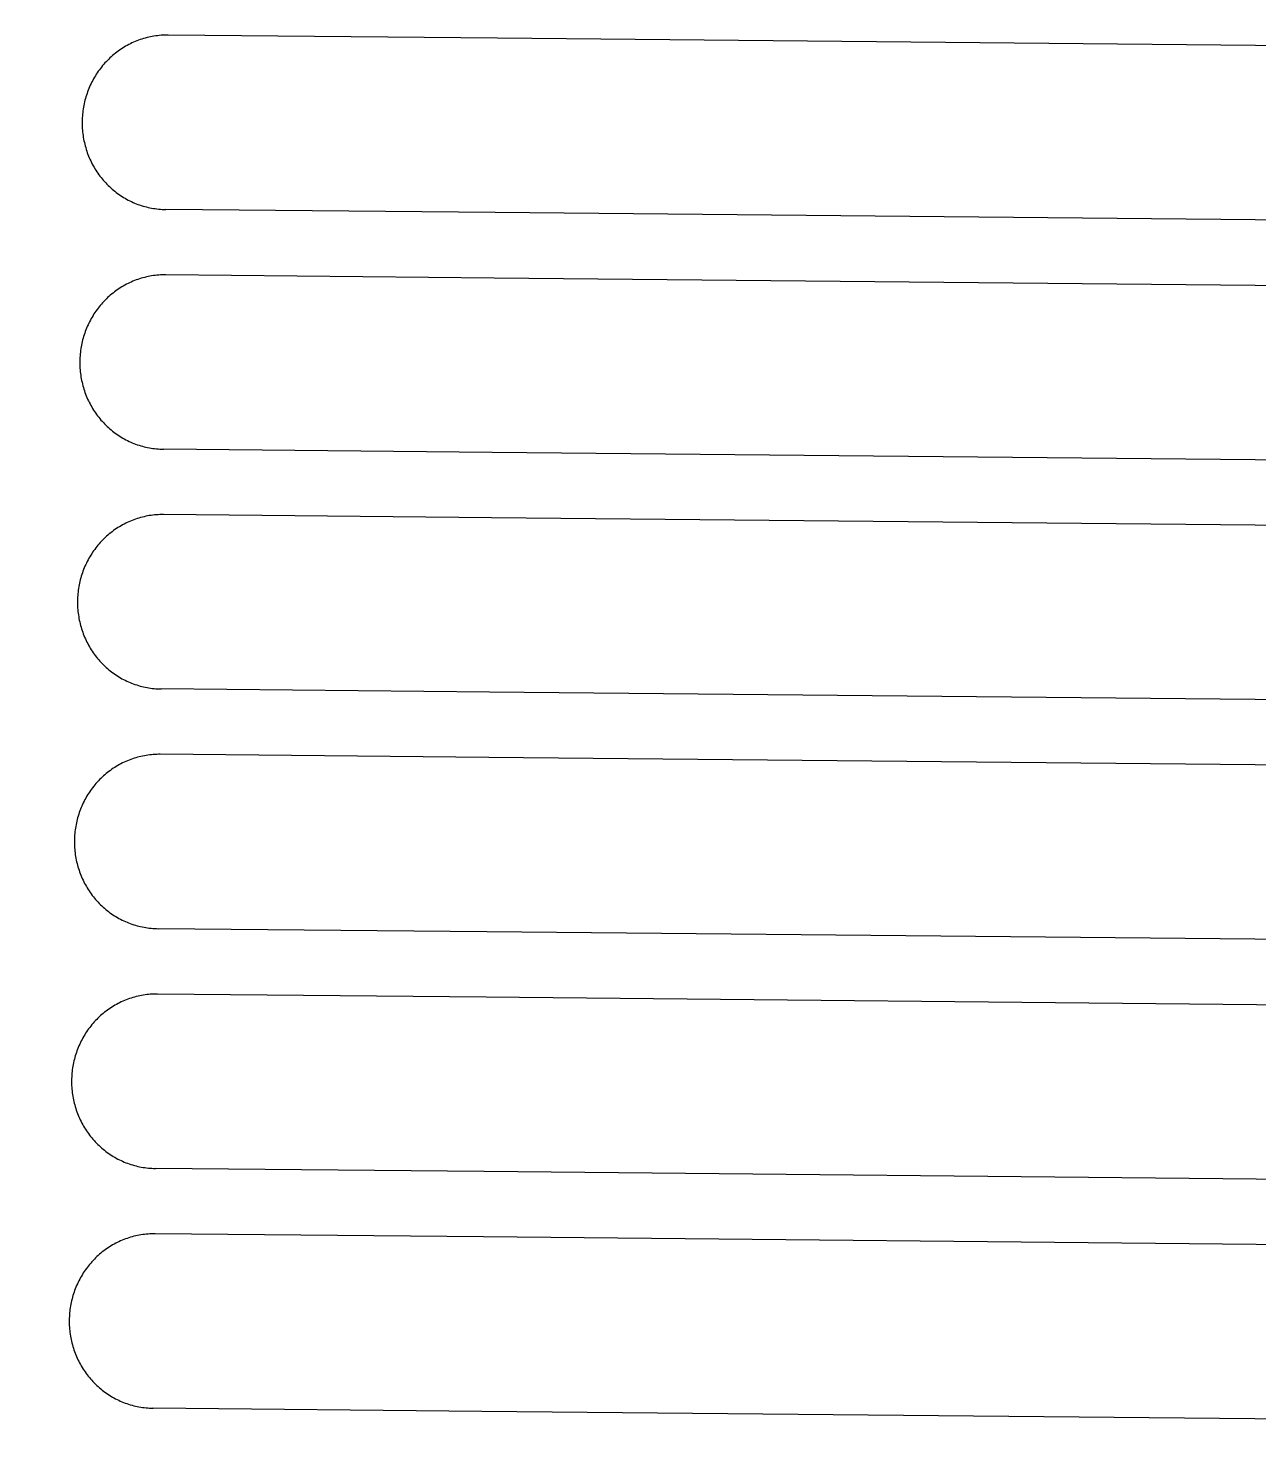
# Model space of a CAD drawing. Header units: metres. Extents: x -81 to 63023, y -186 to 109005.
# Drawn here: x 151.53 to 151.7466, y -76.3848 to -76.1347 of the extents above; entities that cross this region are included whole.
import ezdxf

# ---------------------------------------------------------------- set-up
doc = ezdxf.new("R2010")
doc.units = ezdxf.units.M
doc.layers.add('LIN010CO', color=2, linetype='Continuous')

# ---------------------------------------------------------------- blocks, each defined once
blk = doc.blocks.new('scavatrice posa tubi')
for p, q in [((-0.4978613252751529, 0.35713743371889), (-0.5582659710198641, 0.3577219867147505)), ((-0.3118329378776252, 0.3553371836896986), (-0.4978613252751529, 0.35713743371889)), ((-0.4982806458137929, 0.3251501719933003), (-0.5586968371644616, 0.3257348367478698)), ((-0.3121424978598952, 0.3233488600235432), (-0.4982806458137929, 0.3251501719933003)), ((-0.4984324178658426, 0.3131548771634698), (-0.5586916166357696, 0.3137380226980895)), ((-0.3122585830278695, 0.3113532199058682), (-0.4984324178658426, 0.3131548771634698)), ((-0.49882249860093, 0.2811673327814788), (-0.5591224827803671, 0.2817508727312088)), ((-0.3125681434758008, 0.2793648960068822), (-0.49882249860093, 0.2811673327814788)), ((-0.4989633266814053, 0.2691717820707709), (-0.559117263648659, 0.2697539087384939)), ((-0.3126842300407588, 0.2673691059462726), (-0.4989633266814053, 0.2691717820707709)), ((-0.4993292661383748, 0.237184003693983), (-0.5595481293275952, 0.2377667590044439)), ((-0.3129937900230289, 0.2353807820472866), (-0.4993292661383748, 0.237184003693983)), ((-0.4994631935842335, 0.22518868627958), (-0.5597025994211435, 0.22577164019458)), ((-0.3131098737940192, 0.2233852918725461), (-0.4994631935842335, 0.22518868627958)), ((-0.4998124893754721, 0.1932007470168173), (-0.5600982280448079, 0.193784149363637)), ((-0.3134194342419505, 0.1913969682063907), (-0.4998124893754721, 0.1932007470168173)), ((-0.4999405713751912, 0.1812050729058683), (-0.5602395059540868, 0.1817886030767113)), ((-0.3135355208069086, 0.1794011781457812), (-0.4999405713751912, 0.1812050729058683)), ((-0.500273372977972, 0.1492169741541147), (-0.5605992977507412, 0.1498007653281093)), ((-0.3138450807891786, 0.1474128542467952), (-0.500273372977972, 0.1492169741541147)), ((-0.5003954563289881, 0.1372213920112699), (-0.5607273783534765, 0.1378052411600947)), ((-0.3139611659571528, 0.1354172141291201), (-0.5003954563289881, 0.1372213920112699)), ((-0.5007114638574421, 0.1052331305108964), (-0.5610514832660556, 0.1058170581236482)), ((-0.3142707264050841, 0.1034288902301341), (-0.5007114638574421, 0.1052331305108964))]:
    blk.add_line(p, q)
for centre, radius, start, end in [((-0.5584131726063788, 0.3424478934612125), 0.01527436358040659, 104.1542419328809, 109.0488490314699), ((-0.5584015185013413, 0.3424056111834943), 0.01531821196613627, 99.2739960933149, 104.157836484446), ((-0.5584161756560206, 0.3424880777020007), 0.01523446144280937, 94.36168091615963, 99.26957455745563), ((-0.5584128643386066, 0.3424543468281627), 0.0152683464454793, 89.4487631869443, 94.36444546982342), ((-0.5581655353307724, 0.3420160177629441), 0.01577655039545956, 128.3533303845528, 133.095369004909), ((-0.5582923446781933, 0.3421783053781837), 0.01557059820220962, 123.5563555557645, 128.357955932522), ((-0.5582888955250382, 0.3421727020759135), 0.01557717437979838, 118.7532477967981, 123.5555354315973), ((-0.5583636341616511, 0.342310355277732), 0.01542054147600209, 113.9074899742595, 118.7558229887553), ((-0.5583669790066779, 0.3423187544103712), 0.01541150754380666, 109.0544868076613, 113.9087759336137), ((-0.5580295100808144, 0.3418860526289791), 0.0159646014073034, 137.816304769076, 142.5006136561336), ((-0.5581389502622187, 0.3419901153538376), 0.01581362824722213, 133.1015857180245, 137.82942104079), ((-0.5577595080249012, 0.3417165705468506), 0.01628351439761035, 151.7913355606643, 156.3842378405085), ((-0.5578229781240225, 0.3417490082792938), 0.01621224987993748, 147.1739565352087, 151.7863315214035), ((-0.5579811721108854, 0.3418549341149628), 0.01602189515779814, 142.5175571385126, 147.1856008038621), ((-0.5576009224168956, 0.3416637775953859), 0.01645061081989331, 160.9831953449392, 165.528675571275), ((-0.5577772171236575, 0.341723968507722), 0.01626432468566242, 156.3831250347768, 160.981296407411), ((-0.5576658863574266, 0.3416688172146678), 0.01638597532583091, 170.0535605322487, 174.6169099745709), ((-0.5575550072826445, 0.3416509563103318), 0.01649827310766895, 165.525408958326, 170.0589763464273), ((-0.5575711061246693, 0.3416556960437447), 0.01648143896978081, 179.1397275763886, 183.6767313546929), ((-0.5575039386749268, 0.3416536757722497), 0.01654862954414704, 174.6173197658176, 179.1362251472239), ((-0.5577842807397246, 0.3416370765771717), 0.01626751022150028, 183.6594348191186, 188.2566898241977), ((-0.5574636794626713, 0.3416877696290612), 0.01659206885025829, 188.2709401040402, 192.777703491587), ((-0.5578656657598913, 0.3415937393438071), 0.01617924108605774, 192.7678066797222, 197.3900325365715), ((-0.5577870314009488, 0.341622308595106), 0.01626282006565589, 197.403285299814, 202.0019148434993), ((-0.557860151398927, 0.3415878894738853), 0.01618213123720372, 201.9859147409105, 206.6072242311384), ((-0.5580793470144272, 0.3414827985689044), 0.01593908219581377, 206.6223577595015, 211.3142265212371), ((-0.5581173407845199, 0.3414555825293064), 0.01589247851476982, 211.3015897560871, 216.0069746435184), ((-0.5581849627196789, 0.3414080764632672), 0.01580984795768043, 216.011773387246, 220.7418995691555), ((-0.5582802845165133, 0.3413286549039185), 0.01568579236742133, 220.749341906937, 225.4929841050019), ((-0.5583991724997759, 0.341207426507026), 0.01551599651838939, 225.4922677209523, 230.3121947000801), ((-0.5584162687882781, 0.3411860042251647), 0.01548859342022442, 230.3102567461508, 235.1386597387722), ((-0.5584733099676669, 0.3411062099039555), 0.01539051497511932, 235.1431066678628, 240.0024355475553), ((-0.5585266584530473, 0.3410080603789538), 0.01527884093800564, 239.9916765910318, 244.8858255362801), ((-0.558523737359792, 0.3410209319554269), 0.01529173564084827, 244.8963856743369, 249.7880147517647), ((-0.558558898512274, 0.3409260362386703), 0.01519053550979372, 249.7888063037594, 254.7109027446934), ((-0.5585449202917516, 0.3409700354095548), 0.01523666348763388, 254.7038278024653, 259.6124086967197), ((-0.5585586307570338, 0.3409045494627208), 0.01516977887042699, 259.6187483140035, 264.5486334068968), ((-0.5585473268292844, 0.3409947352483869), 0.01526063095259131, 264.5385519904224, 269.4386569655052), ((-0.5587925324216485, 0.298336558509618), 0.01540986646018322, 109.0569565779352, 113.9112456854668), ((-0.5588387600146234, 0.2984621745999902), 0.01527604131913087, 104.1522993258072, 109.0469064150508), ((-0.558827071916312, 0.2984234045725316), 0.01531649244474064, 99.27539509487694, 104.1592354949186), ((-0.5588417630642653, 0.2985023634973913), 0.01523619808441454, 94.36083622267313, 99.26872987124355), ((-0.5588383940048516, 0.298471417510882), 0.01526731076603811, 89.44915946300489, 94.3646126808262), ((-0.5585938938893378, 0.2980349615681916), 0.01577246973163595, 128.3524971452482, 133.0949939130489), ((-0.5587070127949119, 0.2981773451901972), 0.01559062151668677, 123.5553007604759, 128.3511741059955), ((-0.5587134305387735, 0.2981917047873139), 0.01557510765081677, 118.7620787061756, 123.5648245073011), ((-0.5587914842180908, 0.2983291912823915), 0.01541702643087457, 113.9037100932185, 118.7536466832835), ((-0.5584086575545371, 0.2978709130547941), 0.0160203796608982, 142.5138188355989, 147.1818624951648), ((-0.5584533233195543, 0.2979019959457219), 0.01596602143241199, 137.8204736875586, 142.5047825678493), ((-0.5585689074359834, 0.2980086340103298), 0.01580876599430349, 133.0959304724048, 137.8255984739004), ((-0.5581810916773975, 0.2977314481977373), 0.0162876412189894, 151.7944985614515, 156.3867135682587), ((-0.5582520919851959, 0.2977670892141759), 0.01620822685620024, 147.1733838276027, 151.7869042482874), ((-0.5580328619107604, 0.2976798352319747), 0.01644451109849415, 160.9759553137483, 165.5232682779395), ((-0.5581955723464489, 0.2977382773533463), 0.01627163757910022, 156.3883225428326, 160.9837448217897), ((-0.5580890849232674, 0.2976845239754766), 0.01638844225142741, 170.0539041620257, 174.616566336693), ((-0.5579814678058028, 0.2976671687792987), 0.01649743988517315, 165.5252944126397, 170.059090883771), ((-0.5579967517405748, 0.2976717320270836), 0.01648143897265197, 179.1397275763886, 183.6767313546929), ((-0.557929583825171, 0.2976697117555887), 0.01654862954126644, 174.6173197658176, 179.1362251472239), ((-0.5582131510600448, 0.2976527758873999), 0.01626427002744391, 183.6589766492112, 188.2571480104116), ((-0.5578793650493026, 0.2977056559175253), 0.0166021910028329, 188.2723146784717, 192.7763289231706), ((-0.5583021463826299, 0.2976068560965359), 0.01616802855139808, 192.7662030424194, 197.3916361664895), ((-0.5582112441770732, 0.2976370244286954), 0.01626379268391369, 197.397337374322, 201.9955087388532), ((-0.5582858538255095, 0.2976057843770832), 0.01618291285576532, 201.9918891401474, 206.6131986293331), ((-0.5585050852969289, 0.2974970054347068), 0.01593817967616959, 206.6166280350642, 211.3084968143883), ((-0.5585475517436862, 0.297470442019403), 0.01588809377037518, 211.3062330619642, 216.0132215443138), ((-0.5586070171557367, 0.2974284864030778), 0.01581532432230314, 216.0169422503824, 220.7450066490559), ((-0.5586963691748679, 0.2973520043306053), 0.01569770996604731, 220.7463758885121, 225.4868109156692), ((-0.5588292665779591, 0.2972185385879129), 0.01550936626454972, 225.4912368591451, 230.313225556938), ((-0.5588401365093887, 0.2972019480075687), 0.01548965773815945, 230.304979396636, 235.133382382506), ((-0.5588989569805562, 0.2971220959443599), 0.01539051497511932, 235.1431066678628, 240.0024355475553), ((-0.5589540586806834, 0.2970240383874625), 0.01527804361294871, 239.9975439306465, 244.891692877572), ((-0.5589493829756975, 0.2970369679387659), 0.01529173564185167, 244.8963856743369, 249.7880147517647), ((-0.5589860333129764, 0.2969318844843656), 0.01518046070757305, 249.7807970085592, 254.7063296336875), ((-0.558971525169909, 0.2969894816633314), 0.01523984493043096, 254.7108337606465, 259.618269268911), ((-0.5589813590049744, 0.2969415665138513), 0.01519094218103976, 259.6221844986386, 264.5451972650763), ((-0.558973646722734, 0.296997954370454), 0.01524780784507202, 264.5364902627324, 269.4407186605961), ((-0.5592148685827851, 0.2543405059259385), 0.01542212249656265, 113.9045118833179, 118.7528448986678), ((-0.5592181794345379, 0.2543524445500225), 0.01540986646018322, 109.0569565779352, 113.9112456854668), ((-0.5592644070275128, 0.2544780606403947), 0.01527604131991527, 104.1522993258072, 109.0469064402705), ((-0.5592527189292014, 0.2544392908457667), 0.01531649244474064, 99.27539509487694, 104.1592354949186), ((-0.5592674678191543, 0.2545199997257441), 0.01523446144280937, 94.36168091615963, 99.26957455745563), ((-0.5592641565017402, 0.2544862690847367), 0.01526834644559298, 89.4487631869443, 94.36444546982342), ((-0.5590185448527336, 0.2540498424787074), 0.01577399277838439, 128.3527262174066, 133.0947648204176), ((-0.559143636841327, 0.2542102276347578), 0.01557059820220962, 123.5563555557645, 128.357955932522), ((-0.5591401876881719, 0.2542046240996569), 0.01557717437979838, 118.7532477967981, 123.5555354315973), ((-0.5588278695940971, 0.2538824190851301), 0.0160282413043584, 142.5149642871228, 147.1807170593246), ((-0.5588789689354599, 0.2539180319290608), 0.01596602143241199, 137.8204736875586, 142.5047825678493), ((-0.5589901837520301, 0.2540203705430031), 0.01581489057939752, 133.0968468234479, 137.8246821371148), ((-0.558606737293303, 0.2537474844139069), 0.0162876412189894, 151.7944985614515, 156.3867135682587), ((-0.5586874396540225, 0.2537888449151069), 0.01619697301036256, 147.1717801865709, 151.7885078832196), ((-0.5584503249265254, 0.2536957564298064), 0.01645242650017597, 160.9850311268099, 165.530511356088), ((-0.5586281106807292, 0.2537550996057689), 0.01626500686143214, 156.3811343052012, 160.9786183980605), ((-0.5585171771235764, 0.2537008891813457), 0.01638597532583091, 170.0535605322487, 174.6169099745709), ((-0.5584081928245723, 0.2536829716991633), 0.0164964165729668, 165.5240790800807, 170.0576464636993), ((-0.55842050537467, 0.2536876748781651), 0.01648333203885665, 179.1395020879847, 183.6765058678031), ((-0.5583552294410765, 0.2536857477389276), 0.01654862954126644, 174.6173197658176, 179.1362251472239), ((-0.558640664909035, 0.2536687550600618), 0.01626241309613868, 183.6597235036566, 188.2578948664664), ((-0.5583031047135592, 0.2537215985357761), 0.0166040634923622, 188.2710494813244, 192.7750637265016), ((-0.5587273286655545, 0.253623460419476), 0.01616864042113, 192.7683212136881, 197.3930670641518), ((-0.5586365489289165, 0.2536524212919176), 0.01626392642192491, 197.3948294965332, 201.9934590469704), ((-0.5587133578956127, 0.2536217633169144), 0.01618122551174386, 201.9946570673657, 206.6159665688685), ((-0.5589436590671539, 0.253505886066705), 0.01592341577217097, 206.6144517126216, 211.3106731111681), ((-0.5589557914063334, 0.2534980685450137), 0.01590898764163961, 211.3093257437247, 216.0101288932646), ((-0.5590362534858286, 0.2534401484299451), 0.01580984795768043, 216.011773387246, 220.7418995691555), ((-0.5591315752826631, 0.2533607268705964), 0.01568579236742133, 220.749341906937, 225.4929841050019), ((-0.5592504632659256, 0.2532394984737039), 0.01551599651838939, 225.4922677209523, 230.3121947000801), ((-0.5592657821252942, 0.2532179842237383), 0.01548965773815945, 230.304979396636, 235.133382382506), ((-0.5593246021308005, 0.2531381321605295), 0.01539051497511932, 235.1431066678628, 240.0024355475553), ((-0.5593797042965889, 0.2530400743708014), 0.01527804361294871, 239.9975439306465, 244.891692877572), ((-0.5593750281259418, 0.2530530041549355), 0.01529173564084827, 244.8963856743369, 249.7880147517647), ((-0.5594084458425641, 0.2529580164700747), 0.01519105180071887, 249.7825150631773, 254.7046115272454), ((-0.5593962124548852, 0.2530019574332982), 0.01523666348763388, 254.7038278024653, 259.6124086967197), ((-0.559407492633909, 0.2529539517126977), 0.01518741085747376, 259.6216118004303, 264.5457699659234), ((-0.5593992932699621, 0.2530138404108584), 0.01524780784495811, 264.5364902892916, 269.4407186872753), ((-0.5598171334713697, 0.2104033241048455), 0.01537348379490525, 113.8968377199778, 118.7605191178454), ((-0.5598049946129322, 0.2103765117935836), 0.0154029149241824, 109.041137965981, 113.8977178785164), ((-0.5598478550091386, 0.2104992438107729), 0.01527291511845969, 104.143377584708, 109.0393591631653), ((-0.5598420109599829, 0.2104754210449755), 0.01529744375463621, 99.25323308413728, 104.1428004425652), ((-0.5598491835407913, 0.2105187375564128), 0.01525353755273371, 94.35063794956308, 99.25280465137719), ((-0.5598483965732157, 0.2105194863397628), 0.01525285061495629, 89.45231985136752, 94.35379930494695), ((-0.5596155649982393, 0.2100975669454783), 0.01574113362538773, 133.1229835474315, 137.8730401064669), ((-0.5596116581000388, 0.2100910393055528), 0.01574856873402206, 128.3675266190602, 133.1171250382224), ((-0.5597297437489033, 0.21024169633165), 0.01555715072858951, 123.5645359136869, 128.3709470415181), ((-0.5597305037081242, 0.2102445578202605), 0.01555434625579817, 118.7588715049601, 123.5680316184802), ((-0.5593698914162815, 0.2098849290050566), 0.01606645361697599, 142.5533574599373, 147.2081139947044), ((-0.559451412409544, 0.2099451487883925), 0.01596511766052414, 137.862513951781, 142.5470519224525), ((-0.5591379613615572, 0.2097638554405421), 0.01632853910469378, 156.4526031298332, 161.0319890109616), ((-0.5591949122026563, 0.2097874220926315), 0.01626691549905012, 151.850387643364, 156.4485590166989), ((-0.5593499820679426, 0.2098706651013345), 0.01609091575687823, 147.2038125830022, 151.8512382914404), ((-0.5590331866405904, 0.2097348896786571), 0.01643745026707434, 165.6047354554126, 170.1552557214005), ((-0.5591012872755527, 0.2097499263472855), 0.01636774959999328, 161.0276057673985, 165.5964534191421), ((-0.5589498383924365, 0.2097220032010227), 0.01652197832724215, 174.6861862030271, 179.2126516837189), ((-0.5589725659228861, 0.2097224248573184), 0.01649930963019888, 170.1486001211394, 174.6803347571225), ((-0.559100414160639, 0.2097195331007242), 0.01637145116025854, 179.196766441776, 183.7644686485461), ((-0.5589907714165747, 0.2097281815949827), 0.01648142536668879, 183.7694443735592, 188.3066772529478), ((-0.5590977226383984, 0.2097106394357979), 0.0163730619683644, 188.3000046743938, 192.8674777768423), ((-0.559185154736042, 0.2096896171569824), 0.01628314380842434, 192.8638763533825, 197.456778624198), ((-0.5591860054992139, 0.2096936139278114), 0.0162835316201757, 197.4710923240743, 202.0635364138538), ((-0.5592603934928775, 0.2096594860777259), 0.01620177222195978, 202.0505010131819, 206.6667705333655), ((-0.5594093715772033, 0.2095901446882635), 0.01603752089071121, 206.6842623350551, 211.347036974696), ((-0.55957524292171, 0.2094855927862227), 0.01584147175879907, 211.33618213556, 216.0564576221193), ((-0.5595816280692816, 0.2094830451533198), 0.01583481057716254, 216.0626035981406, 220.785628118883), ((-0.5596993728540838, 0.2093816446140409), 0.01567942088800626, 220.7861332602142, 225.5506221370868), ((-0.5597276100888848, 0.2093519270420074), 0.01563843264759622, 225.5482294616829, 230.3305868900586), ((-0.5598357333801687, 0.2092192925047129), 0.01546731701563872, 230.3252489334325, 235.1605243455987), ((-0.559884890448302, 0.2091555742081255), 0.01538693812938778, 235.1752134029909, 240.0359167772363), ((-0.5599099388346076, 0.2091089261230081), 0.01533401454767574, 240.0299448927117, 244.906454758117), ((-0.5599230555817485, 0.2090853336267173), 0.01530708632418311, 244.9134660284727, 249.8002844352623), ((-0.5599541994743049, 0.2089999557938427), 0.01521620571878328, 249.7993358961284, 254.7129564976915), ((-0.5599446319974959, 0.2090284312143922), 0.01524619619636469, 254.7064887053284, 259.6125497480426), ((-0.5599629241041839, 0.208944235695526), 0.01516008256064531, 259.623175587492, 264.5555805409911), ((-0.5599499298259616, 0.2090571552980691), 0.01527372586845842, 264.5472450536023, 269.4436847841782), ((-0.5602748757228255, 0.166289041750133), 0.01552592105994209, 118.7653731702249, 123.5839256470502), ((-0.5603821510449052, 0.1664846667554229), 0.01530281317583019, 113.8798532086571, 118.7657553309758), ((-0.5603409819304943, 0.1663938709534705), 0.01540250263159124, 109.0263508809765, 113.8831598690549), ((-0.5603797845542431, 0.1665050522424281), 0.01528474555400051, 104.1328533542334, 109.024711517671), ((-0.560380014590919, 0.166511905612424), 0.01527804340522714, 99.24208172685618, 104.1382923933035), ((-0.5603877357207239, 0.1665476975031197), 0.01524147627467043, 94.32921127935576, 99.2350432155421), ((-0.5603855908848345, 0.1665360652841628), 0.01525323735735094, 89.45125082443415, 94.33394582467699), ((-0.5601234608329833, 0.1661024861969054), 0.01576635456726062, 133.154698451455, 137.8971952143017), ((-0.5601536124013364, 0.1661365118343383), 0.01572090960253271, 128.4008176432683, 133.1593503614072), ((-0.5602721557952464, 0.166282675229013), 0.0155327297041765, 123.5792939588997, 128.3930357240151), ((-0.559851286932826, 0.1658861299511045), 0.01611467939836994, 147.2572849474833, 151.8973798101139), ((-0.5599355916492641, 0.1659436817280948), 0.01601264225759885, 142.5965442235744, 147.2673369365613), ((-0.5600100364536047, 0.1659988278988749), 0.0159200077410065, 137.8940934809185, 142.5914603338643), ((-0.5596993532963097, 0.1658114676829427), 0.01628400521315965, 156.5109348845225, 161.1031498882852), ((-0.5597347584553063, 0.1658267250750214), 0.01624545270452453, 151.9061594369235, 156.510516261391), ((-0.559523987583816, 0.1657587306108326), 0.01646738859970589, 165.6684567311738, 170.2102714703954), ((-0.5596197708509862, 0.1657822052948177), 0.01636877560565874, 161.0964596405758, 165.6650782071497), ((-0.5593250477686524, 0.1657522115856409), 0.01666592928326062, 174.791404832089, 179.2784660519542), ((-0.5596529105678201, 0.1657778362277895), 0.01633709460079215, 170.1994213602379, 174.7765163304091), ((-0.559731223154813, 0.1657520635053515), 0.01625978915095662, 179.2599205132624, 183.8592373331782), ((-0.5593527965247631, 0.1657826595474035), 0.01663941782120027, 183.8766489522345, 188.3710412160431), ((-0.5596427950076759, 0.1657377744559199), 0.01634597437278895, 188.3633713031572, 192.938404451372), ((-0.5596882840618491, 0.1657263000961393), 0.016299070945917, 192.9348974999932, 197.5232179567876), ((-0.5597269204445183, 0.1657116869464517), 0.01625782787155163, 197.5151053825111, 202.1151094834912), ((-0.559840455185622, 0.1656681515742093), 0.01613625654895046, 202.1236654613805, 206.758262167643), ((-0.5599031546153128, 0.1656329547986388), 0.01606442502841924, 206.7468536117964, 211.402068329713), ((-0.5600049905478954, 0.1655715289525688), 0.01594549930677478, 211.4043388070858, 216.0941457860378), ((-0.5600980818271637, 0.1655021391343325), 0.01582939846905889, 216.0896970657541, 220.8140961013148), ((-0.560167514719069, 0.16544562834315), 0.01573991380055728, 220.82360578535, 225.5878656038414), ((-0.5602866420522332, 0.1653228595387191), 0.01556884985354357, 225.5848483057156, 230.3880522655554), ((-0.5603063041344285, 0.1652971853036433), 0.0155365347737031, 230.3835448272623, 235.1970575190186), ((-0.5603554998524487, 0.1652294723317027), 0.0154528556481057, 235.2035389483407, 240.0438541420446), ((-0.5604289988987148, 0.1650998056866229), 0.01530381066515653, 240.0398587208593, 244.9259899233494), ((-0.5604283763095737, 0.1651066998019814), 0.01531031924732028, 244.9348135784476, 249.8204866144172), ((-0.5604409542866051, 0.1650691363029182), 0.01527072263946194, 249.8161639545316, 254.7126036751987), ((-0.5604457017034292, 0.165053476812318), 0.0152543655770805, 254.7142957989839, 259.6176078906591), ((-0.560461048502475, 0.1649717264808714), 0.01517118792055609, 259.6189774057069, 264.5484043336446), ((-0.5604511285200715, 0.1650713046547025), 0.01527125824605532, 264.5468490315054, 269.4435178368169), ((-0.56070043053478, 0.1223067089449614), 0.01552440409650091, 118.7688349369017, 123.5873874212598), ((-0.5608077980577946, 0.1225005527958274), 0.01530281317583019, 113.8798532086571, 118.7657553309758), ((-0.5607648603618145, 0.1224098149687052), 0.01540316585615503, 109.0324533486487, 113.8892623468811), ((-0.5608054301701486, 0.122521088225767), 0.01528474555400051, 104.1328533542334, 109.024711517671), ((-0.5608056602068245, 0.1225279418285936), 0.01527804340466219, 99.24208172685618, 104.1382923641728), ((-0.5608133808709681, 0.1225637334864587), 0.01524147627467043, 94.32921127935576, 99.2350432155421), ((-0.5608112127520144, 0.1225513857789338), 0.01525395258676849, 89.45136534204912, 94.33383127811062), ((-0.560548956040293, 0.1221185207832605), 0.01576635456528074, 133.1546984228671, 137.8971952143017), ((-0.560580912977457, 0.1221524889115244), 0.01571971685210992, 128.3958749043427, 133.1544075954682), ((-0.56069765239954, 0.1222985598724335), 0.01553272970578983, 123.5792939885061, 128.3930357240151), ((-0.5602735001593828, 0.1219001507852226), 0.01611865624872475, 147.2578576864487, 151.8968070777959), ((-0.5603612372651696, 0.1219597177114338), 0.0160126422598958, 142.5965442235744, 147.2673369365613), ((-0.5604356247931719, 0.1220130354631692), 0.01592116419624018, 137.8889914439885, 142.5863583072192), ((-0.5601314585655928, 0.1218307903036475), 0.01627682933216635, 156.5119955203969, 161.1067305368278), ((-0.5601644511334598, 0.1218439091462642), 0.01624134142540875, 151.9030087937594, 156.5080528811232), ((-0.5599496331997216, 0.1217747665941715), 0.01646738859689425, 165.6684567311738, 170.2102714703954), ((-0.560038332361728, 0.1217961269430816), 0.01637616229746009, 161.0974905694432, 165.6640472989536), ((-0.5597506370395422, 0.1217663332354277), 0.01666600994775414, 174.7848261995705, 179.2718874264461), ((-0.5600784630514681, 0.1217957474291325), 0.01633686726640959, 170.2059579184332, 174.7830528931657), ((-0.5601584878750145, 0.1217680554836988), 0.01625817039292655, 179.2596914159785, 183.859466424024), ((-0.5597725347615778, 0.1217993292957544), 0.01664535408097725, 183.8774507863946, 188.3702393851455), ((-0.5600748746655881, 0.1217526004184037), 0.01633943236550759, 188.3624549330863, 192.9393208161568), ((-0.5601140228100121, 0.1217404655180871), 0.01629856158401506, 192.9285614402779, 197.5168818930723), ((-0.5601526228711009, 0.1217295904643834), 0.01625847825012389, 197.5212774746168, 202.1212815698483), ((-0.5602661003358662, 0.1216841875575483), 0.01613625654895046, 202.1236654613805, 206.758262167643), ((-0.560328799765557, 0.1216489907819778), 0.01606442502841924, 206.7468536117964, 211.402068329713), ((-0.5604358166456223, 0.1215841034427285), 0.01593927398899811, 211.4034224545638, 216.0950621396504), ((-0.5605201311409473, 0.1215225667692721), 0.01583489152757081, 216.0948725524376, 220.8172098147172), ((-0.5605841777287424, 0.1214684639126062), 0.01575105684831864, 220.8205536228285, 225.5818353484491), ((-0.5607144767418504, 0.1213343900162727), 0.01556409956086762, 225.5789975341328, 230.3840341797898), ((-0.5607319511473179, 0.1213130713440478), 0.01553653477208757, 230.3835448563214, 235.1970575190186), ((-0.5607903548516333, 0.1212337219621986), 0.01543804549447571, 235.2069568125863, 240.0516245409956), ((-0.5608466770499945, 0.1211311353836209), 0.01532103953986722, 240.0426076759113, 244.9232409641739), ((-0.5608518114313483, 0.1211280405987054), 0.01531606087300638, 244.9357299004382, 249.8195702969509), ((-0.5608705151826143, 0.1210729302838445), 0.01525788143460898, 249.8141022247312, 254.7146653784121), ((-0.5608695968985558, 0.1210694210603833), 0.01525473845238746, 254.7078632077725, 259.6111752953771), ((-0.5608884361572564, 0.1209877044893801), 0.01517096461882915, 259.62550765015, 264.5549345743599), ((-0.560876774135977, 0.1210873408708721), 0.01527125824605532, 264.5468490315054, 269.4435178368169)]:
    blk.add_arc(centre, radius, start, end)

msp = doc.modelspace()

# ---------------------------------------------------------------- hatches: boundary and pattern name
at = {"layer": 'LIN010CO', "linetype": 'Continuous', "lineweight": 0}
h = msp.add_hatch(dxfattribs=at)
h.set_pattern_fill('AR-CONC', color=256, scale=0.01, style=0)
h.set_pattern_definition([(49.99999999999999, (140.0309396306686, 0), (1.82184668996004, -0.1593908553890309), [0.1905, -2.0955]), (355, (140.0309396306686, 0), (-0.3524342142496934, 1.910568452390351), [0.1524, -1.6764058417]), (100.4514447, (140.1827597006686, -0.013282535), (1.469412470903533, 1.751177519121951), [0.161900088, -1.780902446]), (46.18420000000002, (140.0309396306686, 0.508), (2.710790408921299, -0.4204232793272715), [0.2857499999999999, -3.143249999999999]), (96.63555760999996, (140.2568386306686, 0.472965), (2.37404134051503, 2.474261245977215), [0.2428502314, -2.6713560816]), (351.1841511700001, (140.0309396306686, 0.508), (2.37404134064977, 2.474261245855327), [0.2285996707, -2.5145973192]), (21, (140.2849396306686, 0.381), (1.516143912691325, -1.022651981870876), [0.1905, -2.0955]), (326.0000000000001, (140.2849396306686, 0.381), (0.6180202834764708, 1.841879661223193), [0.1524, -1.6764]), (71.45144499999999, (140.4112849566686, 0.295779001), (2.134164192787162, 0.8192276888590524), [0.161900088, -1.780899376]), (37.50000000000001, (140.0309396306686, 0), (0.03088603250591817, 0.8455503887315311), [0, -1.65608, 0, -1.7018, 0, -1.68275]), (7.499999999999999, (140.0309396306686, 0), (0.6681966251030574, 1.001805748181195), [0, -0.9702799999999999, 0, -1.61798, 0, -0.6413500000000001]), (327.5, (139.4645196306686, 0), (1.355905951668714, -0.05728743992673443), [0, -0.635, 0, -1.9812, 0, -2.6289]), (317.5, (139.2105196306686, 0), (1.48129181386018, 0.2542649103333303), [0, -0.8255, 0, -1.31572, 0, -1.8669])])
edge = h.paths.add_edge_path()
edge.add_line((185.102931617008, -58.12047434062573), (185.102931617008, -52.38555229777936))
edge.add_line((185.102931617008, -52.38555229777936), (169.8783097920742, -53.22836463224572))
edge.add_line((169.8783097920742, -53.22836463224572), (158.1879464429169, -73.4766679118006))
edge.add_line((158.1879464429169, -73.4766679118006), (158.1879464429169, -77.5828592366565))
edge.add_line((158.1879464429169, -77.5828592366565), (151.5056245645776, -77.5828592366565))
edge.add_line((151.5056245645776, -77.5828592366565), (151.5056245645776, -78.16188274696148))
edge.add_line((151.5056245645776, -78.16188274696148), (147.823302686231, -78.16188274696148))
edge.add_line((147.823302686231, -78.16188274696148), (138.22077586684, -78.36667168702714))
edge.add_line((138.22077586684, -78.36667168702714), (138.22077586684, -84.077346716967))
edge.add_line((138.22077586684, -84.077346716967), (147.8794136140079, -83.88803741712442))
edge.add_line((147.8794136140079, -83.88803741712442), (157.2317792347478, -83.88803741712442))
edge.add_line((157.2317792347478, -83.88803741712442), (157.2317792347478, -83.30901390681944))
edge.add_line((157.2317792347478, -83.30901390681944), (161.2317792347478, -83.30901390681944))
edge.add_line((161.2317792347478, -83.30901390681944), (161.2317792347478, -81.35261824787855))
edge.add_line((161.2317792347478, -81.35261824787855), (163.9141011130871, -81.35261824787855))
edge.add_line((163.9141011130871, -81.35261824787855), (163.9141011130871, -75.01098643142583))
edge.add_line((163.9141011130871, -75.01098643142583), (168.8587527841612, -66.4465985114334))
edge.add_arc((183.038924391299, -74.63352598127628), 16.37385257672567, 92.93915336574281, 149.9999952261637, ccw=False)
edge.add_line((182.1993484162542, -58.28121237168349), (185.102931617008, -58.12047434062573))

# ---------------------------------------------------------------- block references
at = {"xscale": 0.96, "yscale": 0.96, "zscale": 0.96}
msp.add_blockref('scavatrice posa tubi', (152.0905234251052, -76.47927991132417), dxfattribs=at)

doc.saveas('drawing.dxf')
